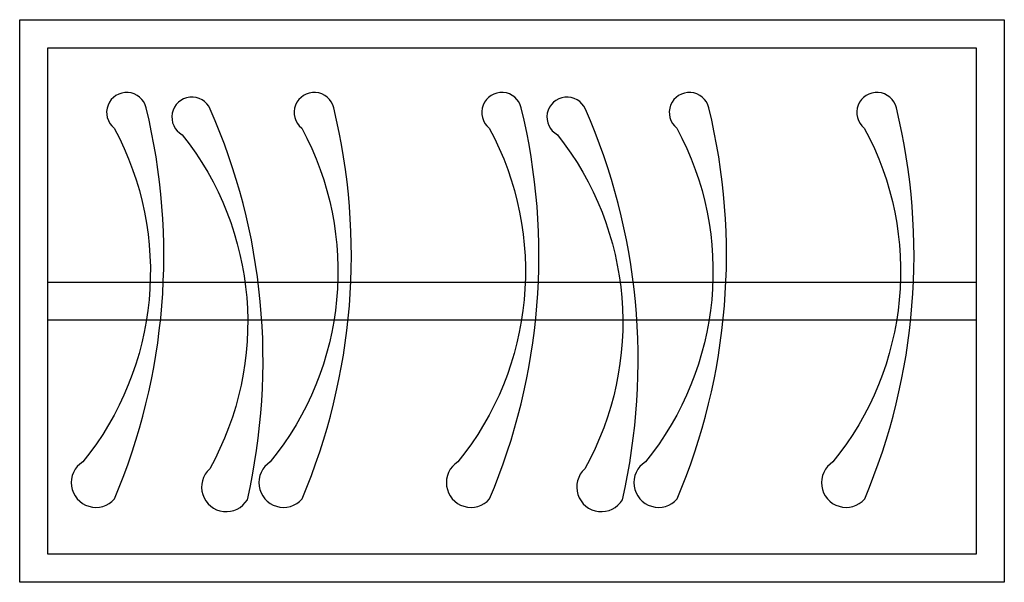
# Model space of a CAD drawing. Header units: millimetres. Extents: x 0 to 1050, y 0 to 600.
import ezdxf

# ---------------------------------------------------------------- set-up
doc = ezdxf.new("R2010")
doc.units = ezdxf.units.MM
doc.layers.add('Furniture_家具', color=253, linetype='Continuous')

msp = doc.modelspace()

# ---------------------------------------------------------------- linework, layer by layer
at = {"layer": 'Furniture_家具'}
for p, q in [((30, 320), (1020, 320)), ((30, 280), (1020, 280))]:
    msp.add_line(p, q, dxfattribs=at)
for points in [[(1050, 0), (0, 0), (0, 600), (1050, 600)], [(1020, 30), (30, 30), (30, 570), (1020, 570)]]:
    msp.add_lwpolyline(points, close=True, dxfattribs=at)
for points in [[(134.9, 506, 1.400346), (100.7, 484.4, -0.30346), (67.2, 128.4, 1.157387), (101.1, 89, 0.160871)], [(203.3, 504.6, 1.400346), (173.4, 477.3, -0.30346), (202.6, 121, 1.157387), (242.8, 88.1, 0.160871)], [(334.9, 506, 1.400346), (300.7, 484.4, -0.30346), (267.2, 128.4, 1.157387), (301.1, 89, 0.160871)], [(534.9, 506, 1.400346), (500.7, 484.4, -0.30346), (467.2, 128.4, 1.157387), (501.1, 89, 0.160871)], [(603.3, 504.6, 1.400346), (573.4, 477.3, -0.30346), (602.6, 121, 1.157387), (642.8, 88.1, 0.160871)], [(734.9, 506, 1.400346), (700.7, 484.4, -0.30346), (667.2, 128.4, 1.157387), (701.1, 89, 0.160871)], [(934.9, 506, 1.400346), (900.7, 484.4, -0.30346), (867.2, 128.4, 1.157387), (901.1, 89, 0.160871)]]:
    msp.add_lwpolyline(points, format="xyb", close=True, dxfattribs=at)

doc.saveas('drawing.dxf')
